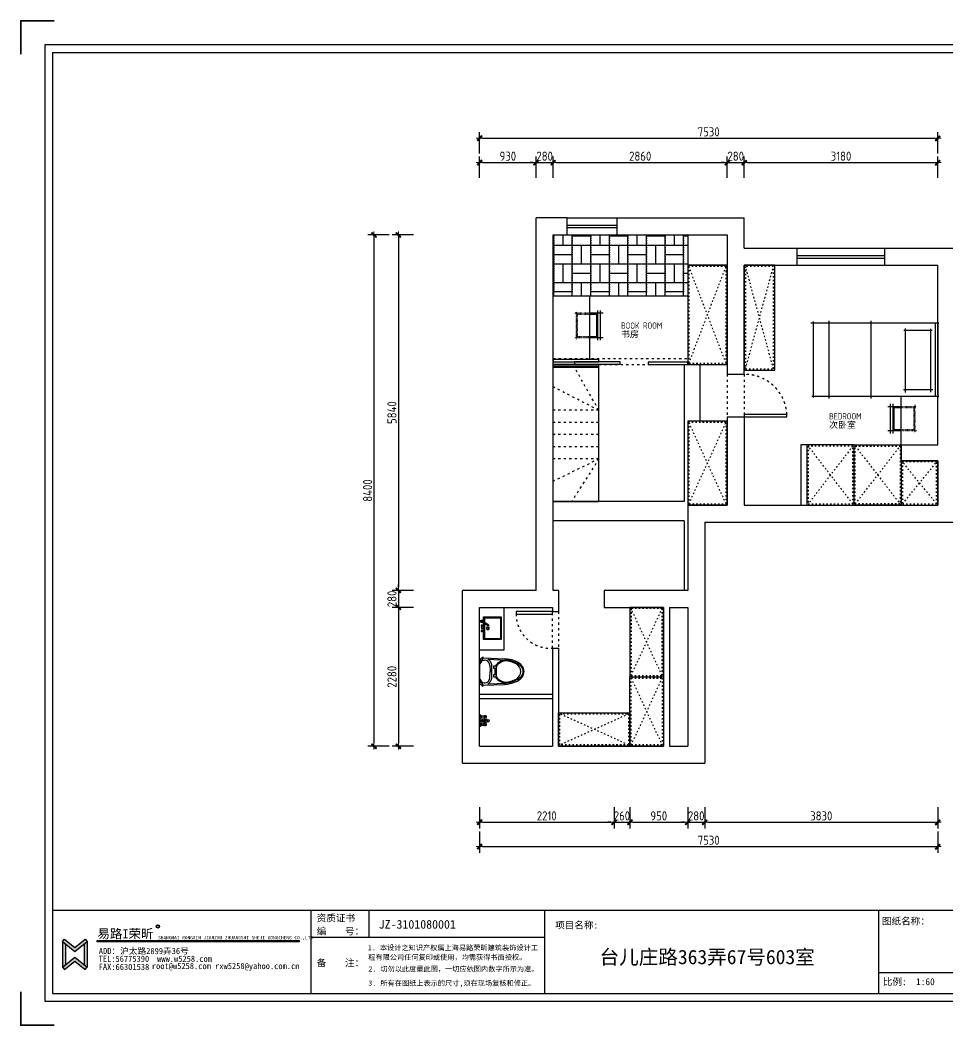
# Model space of a CAD drawing. Header units: millimetres. Extents: x -58733 to 427521, y -235734 to 553534.
# Drawn here: x 49702 to 64947, y 485658 to 502181 of the extents above; entities that cross this region are included whole.
import ezdxf

# ---------------------------------------------------------------- set-up
doc = ezdxf.new("R2010")
doc.units = ezdxf.units.MM
doc.linetypes.add('ACAD_ISO03W100', pattern=[30, 12, -18])
for name, color, linetype in [('00-墙体', 7, 'Continuous'), ('02-洁具及配件（地平图显示）', 1, 'Continuous'), ('02-活动家具', 1, 'Continuous'), ('E-立面活动家具', 1, 'Continuous'), ('图框', 251, 'Continuous'), ('目录文字', 8, 'Continuous')]:
    doc.layers.add(name, color=color, linetype=linetype)
doc.layers.add('P★10 文字说明', color=32, linetype='Continuous', lineweight=0)
doc.layers.add('墙体', color=7, linetype='Continuous', lineweight=30)
doc.styles.add('CCD_DIM', font='ARCHS.SHX')
doc.styles.get("Standard").update_dxf_attribs({"font": 'simsun.ttc'})
doc.styles.add('YQ_DIM', font='SUPEROS.SHX', dxfattribs={"width": 0.8, "bigfont": 'HZDX.SHX'})
doc.styles.add('宋体', font='simsun.ttc', dxfattribs={"height": 120})
doc.styles.add('编号', font='ARCHSTYL.SHX', dxfattribs={"width": 0.8})
doc.styles.add('英文', font='simhei.ttf')
doc.styles.add('黑体', font='simhei.ttf')
doc.dimstyles.new('海龍1：50', dxfattribs={"dimscale": 50, "dimtxt": 3, "dimasz": 1, "dimexe": 2, "dimexo": 2, "dimgap": 0.6, "dimtad": 1, "dimdec": 0, "dimrnd": 5, "dimdsep": 46, "dimtxsty": 'CCD_DIM', "dimblk": 'WS-cj', "dimcen": 1, "dimclrd": 242, "dimclre": 242, "dimclrt": 2, "dimadec": 0, "dimazin": 2, "dimtfac": 1, "dimtdec": 0, "dimtix": 1, "dimtmove": 2, "dimatfit": 3, "dimldrblk": 'CCD_Leader_Arrow', "dimfxl": 5, "dimfxlon": 1, "dimtolj": 1, "dimarcsym": 0})

# ---------------------------------------------------------------- blocks, each defined once
blk = doc.blocks.new('WS-cj')
blk.add_hatch(color=1).paths.add_polyline_path([(0.59, 0.82), (-0.82, -0.59), (-0.59, -0.82), (0.82, 0.59)])
at = {"color": 1, "linetype": 'ByBlock', "lineweight": 0}
for p, q in [((-1.1, 0), (0, 0)), ((0, 0), (1.1, 0))]:
    blk.add_line(p, q, dxfattribs=at)
at = {"color": 1}
blk.add_lwpolyline([(0.59, 0.82), (-0.82, -0.59), (-0.59, -0.82), (0.82, 0.59)], close=True, dxfattribs=at)
blk = doc.blocks.new('*D569')
at = {"color": 242, "lineweight": -2}
for p, q in [((57251, 499591), (57251, 499941)), ((57301, 499841), (58131, 499841)), ((58181, 499591), (58181, 499941))]:
    blk.add_line(p, q, dxfattribs=at)
at = {"layer": 'Defpoints', "color": 0}
for p in [(58181, 499841), (57251, 499441), (58181, 499441)]:
    blk.add_point(p, dxfattribs=at)
at = {"color": 242, "lineweight": -2, "xscale": 50, "yscale": 50, "zscale": 50, "rotation": 180}
blk.add_blockref('WS-cj', (57251, 499841), dxfattribs=at)
at = {"color": 242, "lineweight": -2, "xscale": 50, "yscale": 50, "zscale": 50}
blk.add_blockref('WS-cj', (58181, 499841), dxfattribs=at)
at = {"color": 2, "insert": (57716, 499946), "char_height": 150, "attachment_point": 5, "style": 'CCD_DIM'}
blk.add_mtext('\\A1;930', dxfattribs=at)
blk = doc.blocks.new('CCD_Leader_Arrow')
at = {"color": 1, "linetype": 'ByBlock'}
blk.add_line((0, 0), (-1, 0), dxfattribs=at)
for points in [[(-0.86, 0.67), (-0.6, 0.85), (-0.24, 0), (0, 0)], [(-0.86, -0.67), (-0.6, -0.85), (-0.24, 0), (0, 0)]]:
    blk.add_solid(points, dxfattribs=at)
blk = doc.blocks.new('*D570')
at = {"color": 242, "lineweight": -2}
for p, q in [((58131, 499841), (58081, 499841)), ((58181, 499591), (58181, 499941)), ((58181, 499841), (58461, 499841)), ((58461, 499591), (58461, 499941)), ((58511, 499841), (58561, 499841))]:
    blk.add_line(p, q, dxfattribs=at)
at = {"layer": 'Defpoints', "color": 0}
for p in [(58461, 499841), (58181, 499441), (58461, 499441)]:
    blk.add_point(p, dxfattribs=at)
at = {"color": 242, "lineweight": -2, "xscale": 50, "yscale": 50, "zscale": 50}
blk.add_blockref('WS-cj', (58181, 499841), dxfattribs=at)
at = {"color": 242, "lineweight": -2, "xscale": 50, "yscale": 50, "zscale": 50, "rotation": 180}
blk.add_blockref('WS-cj', (58461, 499841), dxfattribs=at)
at = {"color": 2, "insert": (58321, 499946), "char_height": 150, "attachment_point": 5, "style": 'CCD_DIM'}
blk.add_mtext('\\A1;280', dxfattribs=at)
blk = doc.blocks.new('*D571')
at = {"color": 242, "lineweight": -2}
for p, q in [((58461, 499591), (58461, 499941)), ((58511, 499841), (61271, 499841)), ((61321, 499591), (61321, 499941))]:
    blk.add_line(p, q, dxfattribs=at)
at = {"layer": 'Defpoints', "color": 0}
for p in [(61321, 499841), (58461, 499441), (61321, 499441)]:
    blk.add_point(p, dxfattribs=at)
at = {"color": 242, "lineweight": -2, "xscale": 50, "yscale": 50, "zscale": 50, "rotation": 180}
blk.add_blockref('WS-cj', (58461, 499841), dxfattribs=at)
at = {"color": 242, "lineweight": -2, "xscale": 50, "yscale": 50, "zscale": 50}
blk.add_blockref('WS-cj', (61321, 499841), dxfattribs=at)
at = {"color": 2, "insert": (59891, 499946), "char_height": 150, "attachment_point": 5, "style": 'CCD_DIM'}
blk.add_mtext('\\A1;2860', dxfattribs=at)
blk = doc.blocks.new('*D572')
at = {"color": 242, "lineweight": -2}
for p, q in [((61271, 499841), (61221, 499841)), ((61321, 499591), (61321, 499941)), ((61321, 499841), (61601, 499841)), ((61601, 499591), (61601, 499941)), ((61651, 499841), (61701, 499841))]:
    blk.add_line(p, q, dxfattribs=at)
at = {"layer": 'Defpoints', "color": 0}
for p in [(61601, 499841), (61321, 499441), (61601, 499441)]:
    blk.add_point(p, dxfattribs=at)
at = {"color": 242, "lineweight": -2, "xscale": 50, "yscale": 50, "zscale": 50}
blk.add_blockref('WS-cj', (61321, 499841), dxfattribs=at)
at = {"color": 242, "lineweight": -2, "xscale": 50, "yscale": 50, "zscale": 50, "rotation": 180}
blk.add_blockref('WS-cj', (61601, 499841), dxfattribs=at)
at = {"color": 2, "insert": (61461, 499946), "char_height": 150, "attachment_point": 5, "style": 'CCD_DIM'}
blk.add_mtext('\\A1;280', dxfattribs=at)
blk = doc.blocks.new('*D573')
at = {"color": 242, "lineweight": -2}
for p, q in [((61601, 499591), (61601, 499941)), ((61651, 499841), (64731, 499841)), ((64781, 499591), (64781, 499941))]:
    blk.add_line(p, q, dxfattribs=at)
at = {"layer": 'Defpoints', "color": 0}
for p in [(64781, 499841), (61601, 499441), (64781, 499441)]:
    blk.add_point(p, dxfattribs=at)
at = {"color": 242, "lineweight": -2, "xscale": 50, "yscale": 50, "zscale": 50, "rotation": 180}
blk.add_blockref('WS-cj', (61601, 499841), dxfattribs=at)
at = {"color": 242, "lineweight": -2, "xscale": 50, "yscale": 50, "zscale": 50}
blk.add_blockref('WS-cj', (64781, 499841), dxfattribs=at)
at = {"color": 2, "insert": (63191, 499946), "char_height": 150, "attachment_point": 5, "style": 'CCD_DIM'}
blk.add_mtext('\\A1;3180', dxfattribs=at)
blk = doc.blocks.new('*D574')
at = {"color": 242, "lineweight": -2}
for p, q in [((57251, 499991), (57251, 500341)), ((64781, 499991), (64781, 500341)), ((57301, 500241), (64731, 500241))]:
    blk.add_line(p, q, dxfattribs=at)
at = {"layer": 'Defpoints', "color": 0}
for p in [(64781, 500241), (57251, 499441), (64781, 499441)]:
    blk.add_point(p, dxfattribs=at)
at = {"color": 242, "lineweight": -2, "xscale": 50, "yscale": 50, "zscale": 50, "rotation": 180}
blk.add_blockref('WS-cj', (57251, 500241), dxfattribs=at)
at = {"color": 242, "lineweight": -2, "xscale": 50, "yscale": 50, "zscale": 50}
blk.add_blockref('WS-cj', (64781, 500241), dxfattribs=at)
at = {"color": 2, "insert": (61016, 500346), "char_height": 150, "attachment_point": 5, "style": 'CCD_DIM'}
blk.add_mtext('\\A1;7530', dxfattribs=at)
blk = doc.blocks.new('*D575')
at = {"color": 242, "lineweight": -2}
for p, q in [((57251, 489253), (57251, 488903)), ((59461, 489253), (59461, 488903)), ((57301, 489003), (59411, 489003))]:
    blk.add_line(p, q, dxfattribs=at)
at = {"layer": 'Defpoints', "color": 0}
for p in [(57251, 489403), (59461, 489403), (59461, 489003)]:
    blk.add_point(p, dxfattribs=at)
at = {"color": 242, "lineweight": -2, "xscale": 50, "yscale": 50, "zscale": 50, "rotation": 180}
blk.add_blockref('WS-cj', (57251, 489003), dxfattribs=at)
at = {"color": 242, "lineweight": -2, "xscale": 50, "yscale": 50, "zscale": 50}
blk.add_blockref('WS-cj', (59461, 489003), dxfattribs=at)
at = {"color": 2, "insert": (58356, 489108), "char_height": 150, "attachment_point": 5, "style": 'CCD_DIM'}
blk.add_mtext('\\A1;2210', dxfattribs=at)
blk = doc.blocks.new('*D576')
at = {"color": 242, "lineweight": -2}
for p, q in [((59461, 489253), (59461, 488903)), ((59721, 489253), (59721, 488903)), ((59411, 489003), (59361, 489003)), ((59461, 489003), (59721, 489003)), ((59771, 489003), (59821, 489003))]:
    blk.add_line(p, q, dxfattribs=at)
at = {"layer": 'Defpoints', "color": 0}
for p in [(59461, 489403), (59721, 489403), (59721, 489003)]:
    blk.add_point(p, dxfattribs=at)
at = {"color": 242, "lineweight": -2, "xscale": 50, "yscale": 50, "zscale": 50}
blk.add_blockref('WS-cj', (59461, 489003), dxfattribs=at)
at = {"color": 242, "lineweight": -2, "xscale": 50, "yscale": 50, "zscale": 50, "rotation": 180}
blk.add_blockref('WS-cj', (59721, 489003), dxfattribs=at)
at = {"color": 2, "insert": (59591, 489108), "char_height": 150, "attachment_point": 5, "style": 'CCD_DIM'}
blk.add_mtext('\\A1;260', dxfattribs=at)
blk = doc.blocks.new('*D577')
at = {"color": 242, "lineweight": -2}
for p, q in [((59721, 489253), (59721, 488903)), ((60671, 489253), (60671, 488903)), ((59771, 489003), (60621, 489003))]:
    blk.add_line(p, q, dxfattribs=at)
at = {"layer": 'Defpoints', "color": 0}
for p in [(59721, 489403), (60671, 489403), (60671, 489003)]:
    blk.add_point(p, dxfattribs=at)
at = {"color": 242, "lineweight": -2, "xscale": 50, "yscale": 50, "zscale": 50, "rotation": 180}
blk.add_blockref('WS-cj', (59721, 489003), dxfattribs=at)
at = {"color": 242, "lineweight": -2, "xscale": 50, "yscale": 50, "zscale": 50}
blk.add_blockref('WS-cj', (60671, 489003), dxfattribs=at)
at = {"color": 2, "insert": (60196, 489108), "char_height": 150, "attachment_point": 5, "style": 'CCD_DIM'}
blk.add_mtext('\\A1;950', dxfattribs=at)
blk = doc.blocks.new('*D578')
at = {"color": 242, "lineweight": -2}
for p, q in [((60671, 489253), (60671, 488903)), ((60951, 489253), (60951, 488903)), ((60621, 489003), (60571, 489003)), ((60671, 489003), (60951, 489003)), ((61001, 489003), (61051, 489003))]:
    blk.add_line(p, q, dxfattribs=at)
at = {"layer": 'Defpoints', "color": 0}
for p in [(60671, 489403), (60951, 489403), (60951, 489003)]:
    blk.add_point(p, dxfattribs=at)
at = {"color": 242, "lineweight": -2, "xscale": 50, "yscale": 50, "zscale": 50}
blk.add_blockref('WS-cj', (60671, 489003), dxfattribs=at)
at = {"color": 242, "lineweight": -2, "xscale": 50, "yscale": 50, "zscale": 50, "rotation": 180}
blk.add_blockref('WS-cj', (60951, 489003), dxfattribs=at)
at = {"color": 2, "insert": (60811, 489108), "char_height": 150, "attachment_point": 5, "style": 'CCD_DIM'}
blk.add_mtext('\\A1;280', dxfattribs=at)
blk = doc.blocks.new('*D579')
at = {"color": 242, "lineweight": -2}
for p, q in [((60951, 489253), (60951, 488903)), ((64781, 489253), (64781, 488903)), ((61001, 489003), (64731, 489003))]:
    blk.add_line(p, q, dxfattribs=at)
at = {"layer": 'Defpoints', "color": 0}
for p in [(60951, 489403), (64781, 489403), (64781, 489003)]:
    blk.add_point(p, dxfattribs=at)
at = {"color": 242, "lineweight": -2, "xscale": 50, "yscale": 50, "zscale": 50, "rotation": 180}
blk.add_blockref('WS-cj', (60951, 489003), dxfattribs=at)
at = {"color": 242, "lineweight": -2, "xscale": 50, "yscale": 50, "zscale": 50}
blk.add_blockref('WS-cj', (64781, 489003), dxfattribs=at)
at = {"color": 2, "insert": (62866, 489108), "char_height": 150, "attachment_point": 5, "style": 'CCD_DIM'}
blk.add_mtext('\\A1;3830', dxfattribs=at)
blk = doc.blocks.new('*D580')
at = {"color": 242, "lineweight": -2}
for p, q in [((57251, 488853), (57251, 488503)), ((64781, 488853), (64781, 488503)), ((57301, 488603), (64731, 488603))]:
    blk.add_line(p, q, dxfattribs=at)
at = {"layer": 'Defpoints', "color": 0}
for p in [(57251, 489403), (64781, 489403), (64781, 488603)]:
    blk.add_point(p, dxfattribs=at)
at = {"color": 242, "lineweight": -2, "xscale": 50, "yscale": 50, "zscale": 50, "rotation": 180}
blk.add_blockref('WS-cj', (57251, 488603), dxfattribs=at)
at = {"color": 242, "lineweight": -2, "xscale": 50, "yscale": 50, "zscale": 50}
blk.add_blockref('WS-cj', (64781, 488603), dxfattribs=at)
at = {"color": 2, "insert": (61016, 488708), "char_height": 150, "attachment_point": 5, "style": 'CCD_DIM'}
blk.add_mtext('\\A1;7530', dxfattribs=at)
blk = doc.blocks.new('*D581')
at = {"color": 242, "lineweight": -2}
for p, q in [((56167, 498653), (55817, 498653)), ((55917, 498603), (55917, 492863)), ((56167, 492813), (55817, 492813))]:
    blk.add_line(p, q, dxfattribs=at)
at = {"layer": 'Defpoints', "color": 0}
for p in [(56317, 498653), (55917, 492813), (56317, 492813)]:
    blk.add_point(p, dxfattribs=at)
at = {"color": 242, "lineweight": -2, "xscale": 50, "yscale": 50, "zscale": 50}
for p, rotation in [((55917, 498653), 90), ((55917, 492813), 270)]:
    blk.add_blockref('WS-cj', p, dxfattribs=dict(at, rotation=rotation))
at = {"color": 2, "insert": (55812, 495733), "char_height": 150, "attachment_point": 5, "rotation": 90, "style": 'CCD_DIM'}
blk.add_mtext('\\A1;5840', dxfattribs=at)
blk = doc.blocks.new('*D582')
at = {"color": 242, "lineweight": -2}
for p, q in [((55917, 492863), (55917, 492913)), ((56167, 492813), (55817, 492813)), ((55917, 492813), (55917, 492533)), ((56167, 492533), (55817, 492533)), ((55917, 492483), (55917, 492433))]:
    blk.add_line(p, q, dxfattribs=at)
at = {"layer": 'Defpoints', "color": 0}
for p in [(56317, 492813), (55917, 492533), (56317, 492533)]:
    blk.add_point(p, dxfattribs=at)
at = {"color": 242, "lineweight": -2, "xscale": 50, "yscale": 50, "zscale": 50}
for p, rotation in [((55917, 492813), 270), ((55917, 492533), 90)]:
    blk.add_blockref('WS-cj', p, dxfattribs=dict(at, rotation=rotation))
at = {"color": 2, "insert": (55812, 492673), "char_height": 150, "attachment_point": 5, "rotation": 90, "style": 'CCD_DIM'}
blk.add_mtext('\\A1;280', dxfattribs=at)
blk = doc.blocks.new('*D583')
at = {"color": 242, "lineweight": -2}
for p, q in [((56167, 492533), (55817, 492533)), ((55917, 492483), (55917, 490303)), ((56167, 490253), (55817, 490253))]:
    blk.add_line(p, q, dxfattribs=at)
at = {"layer": 'Defpoints', "color": 0}
for p in [(56317, 492533), (55917, 490253), (56317, 490253)]:
    blk.add_point(p, dxfattribs=at)
at = {"color": 242, "lineweight": -2, "xscale": 50, "yscale": 50, "zscale": 50}
for p, rotation in [((55917, 492533), 90), ((55917, 490253), 270)]:
    blk.add_blockref('WS-cj', p, dxfattribs=dict(at, rotation=rotation))
at = {"color": 2, "insert": (55812, 491393), "char_height": 150, "attachment_point": 5, "rotation": 90, "style": 'CCD_DIM'}
blk.add_mtext('\\A1;2280', dxfattribs=at)
blk = doc.blocks.new('*D584')
at = {"color": 242, "lineweight": -2}
for p, q in [((55767, 498653), (55417, 498653)), ((55517, 498603), (55517, 490303)), ((55767, 490253), (55417, 490253))]:
    blk.add_line(p, q, dxfattribs=at)
at = {"layer": 'Defpoints', "color": 0}
for p in [(56317, 498653), (55517, 490253), (56317, 490253)]:
    blk.add_point(p, dxfattribs=at)
at = {"color": 242, "lineweight": -2, "xscale": 50, "yscale": 50, "zscale": 50}
for p, rotation in [((55517, 498653), 90), ((55517, 490253), 270)]:
    blk.add_blockref('WS-cj', p, dxfattribs=dict(at, rotation=rotation))
at = {"color": 2, "insert": (55412, 494453), "char_height": 150, "attachment_point": 5, "rotation": 90, "style": 'CCD_DIM'}
blk.add_mtext('\\A1;8400', dxfattribs=at)
blk = doc.blocks.new('图框1比60')
h = blk.add_hatch(color=8)
edge = h.paths.add_edge_path()
edge.add_ellipse((163710, 45505), major_axis=(-0.2, 29.4), ratio=1, start_angle=269.6878, end_angle=449.6878)
edge.add_ellipse((163710, 45505), major_axis=(-0.2, 29.4), ratio=1, start_angle=89.5622, end_angle=269.5622)
edge = h.paths.add_edge_path(flags=16)
edge.add_ellipse((163710, 45505), major_axis=(0, 24.9), ratio=1, start_angle=269.966, end_angle=449.966)
edge.add_ellipse((163710, 45505), major_axis=(0, 24.9), ratio=1, start_angle=89.8872, end_angle=269.8872)
h = blk.add_hatch(color=8)
h.paths.add_polyline_path([(162213, 45056), (162434, 45236), (162401, 45277), (162213, 45124), (162025, 45277), (161992, 45236)])
h.paths.add_polyline_path([(162213, 44882), (162401, 44729), (162434, 44770), (162213, 44950), (161992, 44770), (162025, 44729)])
h = blk.add_hatch(color=8)
h.paths.add_polyline_path([(162044, 45193), (161992, 45236), (161992, 44770), (162044, 44813)])
h.paths.add_polyline_path([(162434, 45236), (162381, 45193), (162381, 44813), (162434, 44770)])
blk.add_hatch(color=8).paths.add_polyline_path([(162610, 45245), (162610, 45227), (166263, 45227), (166263, 45245)])
at = {"layer": '目录文字'}
h = blk.add_hatch(color=8, dxfattribs=at)
edge = h.paths.add_edge_path()
edge.add_ellipse((163710, 45505), major_axis=(-0.2, 29.4), ratio=1, start_angle=89.5622, end_angle=269.5622)
edge.add_ellipse((163710, 45505), major_axis=(-0.2, 29.4), ratio=1, start_angle=269.6621, end_angle=449.6621)
edge = h.paths.add_edge_path(flags=16)
edge.add_ellipse((163710, 45505), major_axis=(0, 24.9), ratio=1, start_angle=90.0288, end_angle=270.0288, ccw=False)
edge.add_ellipse((163710, 45505), major_axis=(0, 24.9), ratio=1, start_angle=-89.8872, end_angle=90.1128, ccw=False)
h.paths.add_polyline_path([(163689, 45539), (163733, 45539), (163733, 45472), (163689, 45472)], flags=9)
at = {"color": 8}
for p, q in [((176692, 45797), (176692, 44297)), ((161992, 45236), (162025, 45277)), ((161992, 45236), (161992, 44770)), ((161992, 45236), (162213, 45056)), ((162025, 45277), (162213, 45124)), ((162044, 45193), (162044, 44813)), ((162213, 45124), (162401, 45277)), ((162213, 45056), (162434, 45236)), ((162381, 45193), (162381, 44813)), ((162401, 45277), (162434, 45236)), ((162434, 45236), (162434, 44770)), ((166263, 45245), (162610, 45245)), ((166263, 45227), (162610, 45227)), ((166263, 45227), (166263, 45245)), ((161992, 44770), (162213, 44950)), ((162213, 44950), (162434, 44770)), ((161992, 44770), (162025, 44729)), ((162025, 44729), (162213, 44882)), ((162213, 44882), (162401, 44729)), ((162401, 44729), (162434, 44770))]:
    blk.add_line(p, q, dxfattribs=at)
blk.add_ellipse((163710, 45505, 0), major_axis=(0.1, 29.4), ratio=1, start_param=1.575118209033049, end_param=7.858303516212636, dxfattribs=at)
at = {"layer": '图框', "color": 121}
for p, q in [((161670, 61389), (161670, 44157)), ((186038, 61389), (161670, 61389)), ((161670, 44157), (186038, 44157))]:
    blk.add_line(p, q, dxfattribs=at)
at = {"layer": '图框', "color": 8}
for p, q in [((161809, 61249), (161809, 44297)), ((161809, 61249), (161809, 45797)), ((161809, 61249), (185898, 61249)), ((161809, 45797), (185898, 45797)), ((161809, 45797), (185898, 45797)), ((166465, 45797), (166465, 44297)), ((167511, 45797), (167511, 45305)), ((170675, 45797), (170675, 44297)), ((176692, 45797), (176692, 44297)), ((170675, 45305), (166465, 45305)), ((179360, 44672), (176692, 44672)), ((161809, 44297), (185898, 44297))]:
    blk.add_line(p, q, dxfattribs=at)
at = {"layer": '图框', "color": 121, "const_width": 28.3}
for points in [[(161841, 61818), (161241, 61818), (161241, 61217)], [(161841, 43728), (161241, 43728), (161241, 44329)]]:
    blk.add_lwpolyline(points, dxfattribs=at)
at = {"layer": '目录文字', "color": 8}
blk.add_line((162610, 45245), (162610, 45227), dxfattribs=at)
blk.add_ellipse((163710, 45505, 0), major_axis=(0.4, 24.9), ratio=1, start_param=1.571448490114663, end_param=7.854633797294249, dxfattribs=at)
for s, height, style, width, p in [('资质证书', 123.8, '宋体', 0.999898, (166569, 45595)), ('图纸名称：', 123.3, '黑体', 0.999898, (176753, 45540)), ('易路I荣昕', 164.1, '黑体', 0.999898, (162621, 45292)), ('R', 44.9, 'YQ_DIM', 0.8, (163698, 45483, 0)), ('编    号：', 123.8, '宋体', 0.999898, (166569, 45359)), ('项目名称:', 123.3, '黑体', 0.999898, (170866, 45468)), ('SHANGHAI RONGXIN JIANZHU ZHUANGSHI SHEJI GONGCHENG CO.,LTD', 61.54, '英文', 0.999898, (163713, 45273)), ('ADD：沪太路2899弄36号', 111.72, '英文', 0.999898, (162644, 45007)), ('1. 本设计之知识产权属上海易路荣昕建筑装饰设计工', 92.51, '黑体', 0.999898, (167491, 45076)), ('台儿庄路363弄67号603室', 258.72, '宋体', 0.999898, (171666, 44826)), ('TEL:56775390', 111.72, '英文', 0.999898, (162641, 44867)), ('www.w5258.com', 111.72, '英文', 0.999898, (163695, 44867)), ('程有限公司任何复印或使用，均需获得书面授权。', 92.51, '黑体', 0.999898, (167498, 44904)), ('FAX:66301538', 111.72, '英文', 0.999898, (162642, 44721)), ('root@w5258.com rxw5258@yahoo.com.cn', 111.72, '英文', 0.999898, (163600, 44737)), ('备    注：', 123.8, '宋体', 0.999898, (166569, 44788)), ('2. 切勿以此度量此图，一切应依图内数字所示为准。', 92.51, '黑体', 0.999898, (167500, 44693)), ('比例:  1:60', 123.8, '宋体', 0.999898, (176769, 44448)), ('3. 所有在图纸上表示的尺寸,须在现场复核和修正。', 92.51, '黑体', 0.999898, (167500, 44438))]:
    blk.add_text(s, height=height, dxfattribs=dict(at, style=style, width=width)).set_placement(p)
at = {"layer": '目录文字', "width": 1}
blk.add_text('JZ-3101080001', height=157.18, dxfattribs=at).set_placement((167687, 45465))
blk = doc.blocks.new('zw$DBEA')
for p, q in [((2102, 1237), (0, 1237)), ((36, 1266), (36, 20)), ((36, 1253), (36, 16)), ((2045, 30), (2045, 1248)), ((2086, 1253), (2086, 16)), ((16, 37), (2102, 37))]:
    blk.add_line(p, q)
at = {"color": 251}
for p, q in [((292, 1277), (292, 0)), ((987, 1277), (987, 0)), ((1526, 1121), (1990, 1121)), ((1556, 100), (1556, 1149)), ((1966, 1144), (1966, 106)), ((2003, 139), (1520, 139))]:
    blk.add_line(p, q, dxfattribs=at)
blk = doc.blocks.new('A$C47FE7B04')
for p, q in [((12, 67), (28, 412)), ((466, 67), (450, 412)), ((42, 0), (0, 60)), ((436, 0), (478, 60)), ((436, 0), (42, 0))]:
    blk.add_line(p, q)
at = {"color": 251}
for p, q in [((35, 136), (50, 437)), ((443, 136), (428, 437)), ((350, 200), (128, 200)), ((138, 171), (239, 175)), ((153, 278), (153, 229)), ((153, 229), (186, 229)), ((185, 271), (293, 271)), ((186, 229), (186, 271)), ((292, 256), (186, 256)), ((340, 171), (239, 175)), ((292, 271), (292, 229)), ((292, 229), (325, 229)), ((325, 229), (325, 278)), ((94, 14), (55, 14)), ((424, 14), (384, 14)), ((76, 0), (403, 0)), ((436, 0), (436, 0))]:
    blk.add_line(p, q, dxfattribs=at)
for centre, radius, start, end in [((305, 501), 254, 128, 158.7), ((239, 580), 151, 53.3224, 126.6999), ((173, 501), 254, 21.3, 52), ((704, 355), 678, 159.5, 175.2), ((-226, 355), 678, 4.8, 20.5), ((76, 64), 63.8, 177, 184.041), ((402, 64), 63.8, 355.9513, 3)]:
    blk.add_arc(centre, radius, start, end)
for centre, radius, start, end in [((302, 523), 216, 127.6232, 150.6955), ((239, 536), 140, 27.1313, 152.8687), ((239, 607), 111, 90, 128.3644), ((239, 607), 111, 51.6356, 90), ((176, 523), 216, 29.3045, 52.3768), ((256, 441), 206, 164.0575, 208.1206), ((667, 317), 635, 150.6001, 163.4407), ((667, 317), 620, 152.8687, 163.4334), ((-189, 317), 620, 16.5666, 27.1313), ((-189, 317), 635, 16.5593, 29.3999), ((222, 441), 206, 331.8794, 15.9425), ((256, 441), 191, 164.0809, 199.8651), ((291, 457), 244, 207.4735, 235.4741), ((291, 457), 229, 200.5577, 226.0032), ((187, 457), 244, 304.5259, 332.5265), ((187, 457), 229, 313.9968, 339.4423), ((222, 441), 191, 340.1349, 15.9191), ((137, 88), 112, 94.5, 155.1), ((141, 82), 89.1, 92.2, 160.4), ((185, 347), 76.2, 226.0032, 270), ((293, 347), 76.2, 270, 313.9968), ((337, 82), 89.1, 19.6, 87.8), ((341, 88), 112, 24.9, 85.5), ((5, 10), 49.9, 81.6639, 95.7795), ((5, 10), 49.9, 4.936, 81.6639), ((144, 89), 89.8, 164.9956, 261.9532), ((334, 89), 89.8, 278.0468, 15.0044), ((473, 10), 49.9, 98.403, 175.064), ((473, 10), 49.9, 84.2205, 98.403)]:
    blk.add_arc(centre, radius, start, end, dxfattribs=at)
blk = doc.blocks.new('A$C148A1841')
at = {"extrusion": (0, 1, 0)}
for p, q in [((0, 360), (0, 0)), ((95, 360), (0, 360)), ((460, 360), (125, 360)), ((460, 0), (460, 360)), ((0, 0), (460, 0))]:
    blk.add_line(p, q, dxfattribs=at)
at = {"color": 251, "ltscale": 10, "extrusion": (0, 1, 0)}
for p, q in [((15, 330), (15, 15)), ((114, 330), (15, 330)), ((445, 330), (143, 330)), ((445, 15), (445, 330)), ((15, 15), (445, 15))]:
    blk.add_line(p, q, dxfattribs=at)
at = {"color": 251}
for p, q in [((198, 271), (216, 271)), ((230, 288), (230, 304)), ((230, 254), (230, 238)), ((246, 271), (263, 271))]:
    blk.add_line(p, q, dxfattribs=at)
at = {"color": 251, "ltscale": 10}
blk.add_lwpolyline([(162, 252), (183, 266), (98, 402, 1), (77, 389)], format="xyb", close=True, dxfattribs=at)
at = {"color": 251}
for radius in [29.4, 19.8]:
    blk.add_circle((230, 271), radius, dxfattribs=at)
at = {"color": 251, "ltscale": 10}
blk.add_arc((88, 396), 25, 331.6515, 271.6515, dxfattribs=at)
at = {"color": 251}
for centre, major_axis, start_param, end_param in [((177, 396), (-9.43, 9.43), 0.785398, 7.068583), ((283, 396), (9.43, 9.43), 2.356194490192192, 8.639379797371777), ((230, 396), (-6.29, 6.29), 0.785398, 7.068583)]:
    blk.add_ellipse(centre, major_axis=major_axis, ratio=1, start_param=start_param, end_param=end_param, dxfattribs=at)
blk = doc.blocks.new('A$C2EBB641D')
for p, q in [((533, 667), (200, 667)), ((267, 733), (267, 0)), ((333, 733), (333, 0)), ((200, 67), (533, 67))]:
    blk.add_line(p, q)
at = {"color": 251}
for p, q in [((533, 640), (347, 640)), ((360, 653), (360, 80)), ((347, 93), (533, 93))]:
    blk.add_line(p, q, dxfattribs=at)
at = {"color": 250, "linetype": 'ACAD_ISO03W100', "ltscale": 0.1}
for p, q in [((907, 667), (533, 667)), ((853, 640), (533, 640)), ((840, 80), (840, 653)), ((867, 27), (867, 707)), ((533, 93), (853, 93)), ((533, 67), (907, 67))]:
    blk.add_line(p, q, dxfattribs=at)
blk = doc.blocks.new('A$C161B1048')
for p, q in [((0, 159), (58, 159)), ((0, 151), (0, 159)), ((0, 151), (16, 135)), ((16, 135), (19, 135)), ((19, 130), (16, 128)), ((16, 128), (16, 122)), ((16, 122), (19, 120)), ((19, 120), (16, 118)), ((16, 118), (16, 89)), ((18, 87), (18, 86)), ((19, 135), (19, 130)), ((39, 120), (86, 120)), ((40, 135), (40, 130)), ((43, 135), (40, 135)), ((40, 130), (42, 128)), ((42, 122), (40, 120)), ((42, 128), (42, 122)), ((58, 151), (43, 135)), ((43, 87), (55, 87)), ((43, 86), (43, 87)), ((58, 159), (58, 151)), ((70, 46), (79, 84)), ((70, 44), (70, 44)), ((119, 159), (71, 159)), ((75, 74), (75, 67)), ((79, 34), (82, 5)), ((86, 147), (85, 147)), ((86, 147), (86, 100)), ((95, 147), (86, 147)), ((86, 100), (104, 100)), ((86, 89), (86, 85)), ((86, 89), (104, 89)), ((88, 0), (95, 0)), ((95, 147), (104, 147)), ((102, 0), (95, 0)), ((104, 147), (104, 100)), ((104, 147), (106, 147)), ((104, 120), (171, 120)), ((104, 89), (104, 85)), ((111, 34), (107, 5)), ((111, 84), (120, 46)), ((190, 159), (132, 159)), ((132, 159), (132, 151)), ((132, 151), (147, 135)), ((147, 87), (134, 87)), ((147, 135), (150, 135)), ((147, 86), (147, 87)), ((150, 130), (148, 128)), ((148, 128), (148, 122)), ((148, 122), (150, 120)), ((150, 135), (150, 130)), ((172, 120), (171, 120)), ((171, 87), (171, 87)), ((171, 87), (171, 86)), ((172, 135), (172, 130)), ((175, 135), (172, 135)), ((172, 130), (174, 128)), ((174, 122), (172, 120)), ((174, 128), (174, 122)), ((174, 89), (174, 118)), ((190, 151), (175, 135)), ((190, 151), (190, 159))]:
    blk.add_line(p, q)
at = {"color": 251}
for p, q in [((58, 151), (0, 151)), ((15, 54), (20, 78)), ((18, 87), (43, 87)), ((18, 86), (43, 86)), ((19, 135), (29, 135)), ((19, 130), (29, 130)), ((19, 120), (29, 120)), ((31, 52), (19, 52)), ((23, 128), (21, 130)), ((21, 120), (23, 122)), ((23, 128), (26, 130)), ((23, 122), (23, 128)), ((23, 122), (26, 120)), ((40, 135), (29, 135)), ((40, 130), (29, 130)), ((40, 120), (29, 120)), ((31, 52), (42, 52)), ((35, 128), (32, 130)), ((35, 122), (32, 120)), ((35, 128), (37, 130)), ((35, 122), (35, 128)), ((37, 120), (35, 122)), ((46, 54), (41, 78)), ((76, 58), (74, 63)), ((79, 57), (76, 58)), ((80, 67), (79, 57)), ((89, 65), (93, 53)), ((93, 53), (98, 53)), ((98, 53), (101, 65)), ((110, 68), (110, 57)), ((110, 57), (114, 58)), ((115, 74), (114, 69)), ((114, 58), (116, 65)), ((121, 44), (121, 44)), ((132, 151), (190, 151)), ((143, 54), (149, 78)), ((171, 87), (147, 87)), ((171, 86), (147, 86)), ((159, 52), (147, 52)), ((150, 135), (161, 135)), ((150, 130), (161, 130)), ((150, 120), (161, 120)), ((155, 128), (153, 130)), ((153, 120), (155, 122)), ((155, 128), (158, 130)), ((155, 122), (155, 128)), ((155, 122), (158, 120)), ((159, 52), (171, 52)), ((172, 135), (161, 135)), ((172, 130), (161, 130)), ((172, 120), (161, 120)), ((167, 128), (164, 130)), ((167, 122), (164, 120)), ((167, 128), (169, 130)), ((167, 122), (167, 128)), ((169, 120), (167, 122)), ((175, 54), (169, 78))]:
    blk.add_line(p, q, dxfattribs=at)
for centre, radius, start, end in [((216, 37), 206, 167.1247, 175.6663), ((32, 106), 57, 247.8225, 268.6863), ((19, 81), 4.17, 95.2861, 155.1491), ((18, 89), 2.26, 180, 283.6855), ((29, 106), 57, 271.3137, 292.1775), ((42, 81), 4.17, 24.8509, 84.7139), ((-155, 37), 206, 4.3337, 12.8753), ((55, 66), 20.9, 23.4502, 90), ((76, 43), 6.14, 155.6461, 180), ((76, 43), 6.14, 180, 221.2126), ((86, 163), 16.1, 196.4663, 264.7097), ((85, 51), 18.4, 221.2126, 244.6886), ((91, 64), 32.8, 244.6886, 258.9162), ((80, 84), 0.732, 111.5874, 180), ((80, 84), 0.732, 180, 248.4126), ((87, 66), 20.2, 99.3077, 111.5874), ((87, 102), 20.2, 248.4126, 260.6923), ((88, 6), 5.6, 186.0979, 272.3749), ((93, 94), 9.16, 140.1022, 219.8978), ((92, 37), 49.5, 96.7319, 99.3077), ((92, 131), 49.5, 260.6923, 266.1163), ((95, 85), 53.9, 258.9162, 270), ((87, 85), 0.443, 180, 247.4671), ((91, 95), 11, 247.4671, 260.2489), ((93, 111), 26.9, 260.2489, 265.9284), ((95, 178), 96.5, 266.1163, 270), ((95, 136), 52.2, 265.9284, 270), ((95, 136), 52.2, 270, 274.0716), ((95, 178), 96.5, 270, 273.8837), ((95, 85), 53.9, 270, 281.0838), ((97, 111), 26.9, 274.0716, 279.7511), ((100, 95), 11, 279.7511, 292.5329), ((98, 131), 49.5, 273.8837, 279.3077), ((102, 6), 5.6, 267.6251, 353.9021), ((97, 94), 9.16, 320.1022, 39.8978), ((98, 37), 49.5, 80.6923, 83.2681), ((104, 85), 0.443, 292.5329, 0), ((99, 64), 32.8, 281.0838, 295.3114), ((104, 163), 16.1, 275.2903, 343.5337), ((103, 66), 20.2, 68.4126, 80.6923), ((103, 102), 20.2, 279.3077, 291.5874), ((110, 84), 0.732, 291.5874, 0), ((110, 84), 0.732, 360, 68.4126), ((105, 51), 18.4, 295.3114, 318.7874), ((134, 66), 20.9, 90, 156.5498), ((115, 43), 6.14, 318.7874, 0), ((115, 43), 6.14, 0, 24.3539), ((345, 37), 206, 167.1247, 175.6663), ((160, 106), 57, 247.8225, 268.6863), ((147, 81), 4.17, 95.2861, 155.1491), ((158, 106), 57, 271.3137, 292.1775), ((172, 89), 2.26, 256.3145, 0), ((171, 81), 4.17, 24.8509, 84.7139), ((172, 118), 2, 0, 90), ((-27, 37), 206, 4.3337, 12.8753)]:
    blk.add_arc(centre, radius, start, end)
for centre, radius, start, end in [((11, 60), 7.1, 268.6863, 306.614), ((-79, 60), 94, 356.2802, 9.9331), ((19, 57), 4.74, 212.3784, 270), ((30, 73), 10.8, 86.7185, 152.529), ((31, 73), 10.8, 27.471, 93.2815), ((42, 57), 4.74, 270, 327.6216), ((140, 60), 94, 170.0669, 183.7198), ((51, 60), 7.1, 233.386, 271.3137), ((95, 100), 17, 122.2278, 235.4154), ((84, 94), 5.2, 68.9619, 78.2634), ((84, 95), 5.2, 281.7366, 291.0381), ((84, 94), 4.83, 47.1211, 68.9619), ((84, 95), 4.83, 291.0381, 312.8789), ((84, 94), 4.53, 24.0405, 47.1211), ((84, 95), 4.53, 312.8789, 335.9595), ((85, 94), 4.18, 0, 24.0405), ((85, 94), 4.18, 335.9595, 0), ((94, 94), 4.18, 155.9595, 180), ((94, 94), 4.18, 180, 204.0405), ((95, 94), 4.53, 132.8789, 155.9595), ((95, 95), 4.53, 204.0405, 227.1211), ((95, 94), 4.83, 111.0381, 132.8789), ((95, 95), 4.83, 227.1211, 248.9619), ((95, 94), 5.2, 90, 111.0381), ((95, 95), 5.2, 248.9619, 270), ((95, 94), 5.2, 68.9619, 90), ((95, 95), 5.2, 270, 291.0381), ((95, 94), 4.83, 47.1211, 68.9619), ((95, 95), 4.83, 291.0381, 312.8789), ((95, 94), 4.53, 24.0405, 47.1211), ((95, 95), 4.53, 312.8789, 335.9595), ((96, 94), 4.18, 0, 24.0405), ((96, 94), 4.18, 335.9595, 0), ((106, 94), 4.18, 155.9595, 180), ((106, 94), 4.18, 180, 204.0405), ((106, 94), 4.53, 132.8789, 155.9595), ((106, 95), 4.53, 204.0405, 227.1211), ((106, 94), 4.83, 111.0381, 132.8789), ((106, 95), 4.83, 227.1211, 248.9619), ((95, 100), 17, 304.4767, 58.4244), ((106, 94), 5.2, 101.7366, 111.0381), ((106, 95), 5.2, 248.9619, 258.2634), ((139, 60), 7.1, 268.6863, 306.614), ((49, 60), 94, 356.2802, 9.9331), ((147, 57), 4.74, 212.3784, 270), ((158, 73), 10.8, 86.7185, 152.529), ((160, 73), 10.8, 27.471, 93.2815), ((171, 57), 4.74, 270, 327.6216), ((269, 60), 94, 170.0669, 183.7198), ((179, 60), 7.1, 233.386, 271.3137)]:
    blk.add_arc(centre, radius, start, end, dxfattribs=at)

msp = doc.modelspace()

# ---------------------------------------------------------------- hatches: boundary and pattern name
h = msp.add_hatch()
h.set_pattern_fill('2X2BRIKS', color=251, scale=1.5)
h.set_pattern_definition([(0, (57251.32, 490252.97), (0, 304.8), [38.1, 0]), (0, (57251.32, 490405.37), (304.8, 304.8), [304.8, -304.8]), (90, (57251.32, 490252.97), (-304.8, 2e-14), [38.1, 0]), (90, (57708.52, 490252.97), (-304.8, 304.8), [304.8, -304.8])])
h.paths.add_polyline_path([(58461.3, 497653), (58461.3, 498653), (58691.3, 498653), (59511.3, 498653), (60671.3, 498653), (60671.3, 498153), (60671.3, 497653)])

# ---------------------------------------------------------------- linework, layer by layer
for p, q in [((58181.3, 492813), (58181.3, 498933)), ((58691.3, 498933), (58181.3, 498933)), ((58691.3, 498653), (58691.3, 498933)), ((59511.3, 498653), (59511.3, 498933)), ((59511.3, 498933), (61601.3, 498933)), ((61601.3, 498433), (61601.3, 498933)), ((58461.3, 492813), (58461.3, 498653)), ((58461.3, 498653), (58691.3, 498653)), ((59511.3, 498653), (61321.3, 498653)), ((60671.3, 498653), (60671.3, 498153)), ((61321.3, 498653), (61321.3, 496363)), ((61601.3, 498433), (62471.3, 498433)), ((62471.3, 498153), (62471.3, 498433)), ((63911.3, 498153), (63911.3, 498433)), ((63911.3, 498433), (65061.3, 498433)), ((60671.3, 498153), (61321.3, 498153)), ((61601.3, 496363), (61601.3, 498153)), ((61601.3, 498153), (62471.3, 498153)), ((63911.3, 498153), (64781.3, 498153)), ((64781.3, 495203), (64781.3, 498153)), ((61321.3, 496363), (61601.3, 496363)), ((61321.3, 495663), (61601.3, 495663)), ((61321.3, 495663), (61321.3, 494213)), ((61601.3, 495663), (61601.3, 494213)), ((62531.3, 495203), (62531.3, 494213)), ((62631.3, 495203), (62531.3, 495203)), ((62631.3, 495203), (62631.3, 494213)), ((64181.3, 495203), (64781.3, 495203)), ((64181.3, 494943), (64181.3, 495203)), ((64181.3, 494943), (64781.3, 494943)), ((64781.3, 494943), (64781.3, 494213)), ((61321.3, 494213), (60671.3, 494213)), ((60671.3, 494213), (60671.3, 492813)), ((61601.3, 494213), (64781.3, 494213)), ((60951.3, 493933), (60951.3, 489973)), ((60951.3, 493933), (65061.3, 493933)), ((56971.3, 489973), (56971.3, 492813)), ((58181.3, 492813), (56971.3, 492813)), ((58551.3, 492813), (58461.3, 492813)), ((58551.3, 492813), (58551.3, 492463)), ((60671.3, 492813), (59301.3, 492813)), ((59301.3, 492813), (59301.3, 492533)), ((57251.3, 490253), (57251.3, 492533)), ((57251.3, 492533), (58451.3, 492533)), ((58451.3, 492533), (58451.3, 492463)), ((58451.3, 492463), (58551.3, 492463)), ((59301.3, 492533), (60271.3, 492533)), ((60271.3, 492533), (60271.3, 490253)), ((60371.3, 492533), (60371.3, 490253)), ((60371.3, 492533), (60671.3, 492533)), ((60671.3, 492533), (60671.3, 490253)), ((58451.3, 491863), (58451.3, 490253)), ((58451.3, 491863), (58551.3, 491863)), ((58551.3, 491863), (58551.3, 490253)), ((57251.3, 490253), (58451.3, 490253)), ((58551.3, 490253), (60271.3, 490253)), ((60371.3, 490253), (60671.3, 490253)), ((56971.3, 489973), (60951.3, 489973))]:
    msp.add_line(p, q)
at = {"color": 12}
for p, q in [((58691.3, 498933), (59511.3, 498933)), ((58691.3, 498653), (59511.3, 498653)), ((62471.3, 498433), (63911.3, 498433)), ((62471.3, 498153), (63911.3, 498153)), ((58461.3, 497653), (60671.3, 497653)), ((59061.3, 496623), (59061.3, 497653))]:
    msp.add_line(p, q, dxfattribs=at)
at = {"color": 250}
for p, q in [((60611.3, 496523), (60611.3, 494273)), ((60871.3, 496523), (60871.3, 495593)), ((60611.3, 494273), (58461.3, 494273)), ((60611.3, 493953), (58461.3, 493953)), ((60611.3, 493953), (60611.3, 492813))]:
    msp.add_line(p, q, dxfattribs=at)
at = {"layer": '00-墙体', "color": 42}
for p, q in [((58691.3, 498813), (59511.3, 498813)), ((58691.3, 498773), (59511.3, 498773)), ((62471.3, 498313), (63911.3, 498313)), ((62471.3, 498273), (63911.3, 498273))]:
    msp.add_line(p, q, dxfattribs=at)
at = {"layer": '02-洁具及配件（地平图显示）', "ltscale": 0.8}
for p, q in [((57651.3, 492533), (57651.3, 491833)), ((57651.3, 491833), (57251.3, 491833)), ((58451.3, 491103), (57251.3, 491103)), ((58451.3, 491033), (57251.3, 491033))]:
    msp.add_line(p, q, dxfattribs=at)
at = {"layer": '02-活动家具', "color": 251, "linetype": 'ACAD_ISO03W100', "ltscale": 2}
for p, q in [((60691.3, 496543), (61301.3, 498133)), ((61301.3, 496543), (60691.3, 498133)), ((61621.3, 496453), (62081.3, 498133)), ((62081.3, 496453), (61621.3, 498133)), ((60691.3, 494233), (61301.3, 495573)), ((61301.3, 494233), (60691.3, 495573)), ((63385, 494233), (62651.3, 495183)), ((63385, 495183), (62651.3, 494233)), ((63425, 494233), (64161.3, 495183)), ((63425, 495183), (64161.3, 494233)), ((64201.3, 494233), (64761.3, 494923)), ((64761.3, 494233), (64201.3, 494923)), ((59741.3, 491413), (60251.3, 492513)), ((60251.3, 491413), (59741.3, 492513)), ((59741.3, 491373), (60251.3, 490273)), ((60251.3, 491373), (59741.3, 490273)), ((59701.3, 490783), (58571.3, 490273)), ((59701.3, 490273), (58571.3, 490783))]:
    msp.add_line(p, q, dxfattribs=at)
at = {"layer": '02-活动家具', "color": 8, "linetype": 'ACAD_ISO03W100', "ltscale": 3}
for p, q in [((58461.3, 496623), (60671.3, 496623)), ((59211.3, 495773), (58811.3, 496473)), ((59211.3, 496523), (60671.3, 496523)), ((61321.3, 496363), (61321.3, 495663)), ((61601.3, 496363), (61601.3, 495663)), ((59211.3, 495773), (58461.3, 496154.3)), ((59211.3, 495773), (58461.3, 495773)), ((59211.3, 495573), (58461.3, 495573)), ((59211.3, 495373), (58461.3, 495373)), ((59211.3, 495173), (58461.3, 495173)), ((59211.3, 494973), (58461.3, 494973)), ((59211.3, 494973), (58461.3, 494604)), ((59211.3, 494973), (58765.2, 494273)), ((58451.3, 491863), (58451.3, 492463)), ((58551.3, 492463), (58551.3, 491863))]:
    msp.add_line(p, q, dxfattribs=at)
at = {"layer": '02-活动家具'}
for p, q in [((59211.3, 496523), (58461.3, 496523)), ((59211.3, 496473), (58461.3, 496473)), ((59211.3, 496473), (59211.3, 496523)), ((59211.3, 494273), (59211.3, 496473)), ((64181.3, 495203), (64181.3, 496003)), ((58461.3, 494273), (59211.3, 494273))]:
    msp.add_line(p, q, dxfattribs=at)
at = {"layer": '02-活动家具', "color": 8}
msp.add_line((59211.3, 496498), (58461.3, 496498), dxfattribs=at)
at = {"layer": '02-活动家具'}
for points in [[(61321.3, 498153), (60671.3, 498153), (60671.3, 496523), (61321.3, 496523)], [(62101.3, 498153), (61601.3, 498153), (61601.3, 496433), (62101.3, 496433)], [(58461.3, 496566.3), (59211.3, 496566.3), (59211.3, 496606.3), (58461.3, 496606.3)], [(58811.3, 496526.3), (59561.3, 496526.3), (59561.3, 496566.3), (58811.3, 496566.3)], [(60021.3, 496523), (60671.3, 496523), (60671.3, 496563), (60021.3, 496563)], [(61321.3, 495593), (60671.3, 495593), (60671.3, 494213), (61321.3, 494213)], [(61601.3, 495663), (62301.3, 495663), (62301.3, 495703), (61601.3, 495703)], [(62631.3, 495203), (62631.3, 494213), (63405, 494213), (63405, 495203)], [(64181.3, 495203), (64181.3, 494213), (63405, 494213), (63405, 495203)], [(64781.3, 494943), (64181.3, 494943), (64181.3, 494213), (64781.3, 494213)], [(58451.3, 492463), (57851.3, 492463), (57851.3, 492423), (58451.3, 492423)], [(60271.3, 492533), (59721.3, 492533), (59721.3, 491393), (60271.3, 491393)], [(60271.3, 490253), (59721.3, 490253), (59721.3, 491393), (60271.3, 491393)], [(58551.3, 490253), (58551.3, 490803), (59721.3, 490803), (59721.3, 490253)]]:
    msp.add_lwpolyline(points, close=True, dxfattribs=at)
at = {"layer": '02-活动家具', "color": 251, "linetype": 'ACAD_ISO03W100', "ltscale": 2}
for points in [[(61301.3, 498133), (60691.3, 498133), (60691.3, 496543), (61301.3, 496543)], [(62081.3, 498133), (61621.3, 498133), (61621.3, 496453), (62081.3, 496453)], [(61301.3, 495573), (60691.3, 495573), (60691.3, 494233), (61301.3, 494233)], [(62651.3, 495183), (62651.3, 494233), (63385, 494233), (63385, 495183)], [(64161.3, 495183), (64161.3, 494233), (63425, 494233), (63425, 495183)], [(64761.3, 494923), (64201.3, 494923), (64201.3, 494233), (64761.3, 494233)], [(60251.3, 492513), (59741.3, 492513), (59741.3, 491413), (60251.3, 491413)], [(60251.3, 490273), (59741.3, 490273), (59741.3, 491373), (60251.3, 491373)], [(58571.3, 490273), (58571.3, 490783), (59701.3, 490783), (59701.3, 490273)]]:
    msp.add_lwpolyline(points, close=True, dxfattribs=at)
at = {"layer": '02-活动家具', "color": 8, "linetype": 'ACAD_ISO03W100', "ltscale": 3}
for centre, radius, start, end in [((61605.7, 495666.4), 696.6, 3.00691, 90.36246), ((58414.2, 492424.6), 562.8, 179.83666, 273.78653)]:
    msp.add_arc(centre, radius, start, end, dxfattribs=at)

# ---------------------------------------------------------------- block references
at = {"layer": '02-洁具及配件（地平图显示）', "xscale": -0.81, "yscale": 0.81, "zscale": 0.81, "rotation": 89.99999999999999}
msp.add_blockref('A$C148A1841', (57607.4, 492376.1), dxfattribs=at)
at = {"layer": '02-洁具及配件（地平图显示）', "ltscale": 0.8, "rotation": 270.0000000000002}
msp.add_blockref('A$C47FE7B04', (57251.3, 491718.6), dxfattribs=at)
at = {"layer": '02-活动家具', "yscale": 0.6666666666669698, "zscale": 0.6666666666669698}
for p, xscale, rotation in [((59416.9, 497409.2), 0.6666666666669698, 180.0000000000004), ((63825.8, 495876.4), -0.6666666666669698, 179.9999999999995)]:
    msp.add_blockref('A$C2EBB641D', p, dxfattribs=dict(at, xscale=xscale, rotation=rotation))
at = {"layer": '02-活动家具'}
msp.add_blockref('zw$DBEA', (62695.8, 495965.7), dxfattribs=at)
at = {"layer": 'E-立面活动家具', "xscale": -1, "rotation": 89.99999999999999}
msp.add_blockref('A$C161B1048', (57410.1, 490767.9), dxfattribs=at)
at = {"layer": '墙体', "color": 0, "xscale": 0.9120113186390109, "yscale": 0.9120113186390109, "zscale": 0.9120113186390109}
msp.add_blockref('图框1比60', (-97338.2, 445790), dxfattribs=at)

# ---------------------------------------------------------------- texts
at = {"layer": 'P★10 文字说明', "char_height": 105, "attachment_point": 1, "line_spacing_factor": 0.8, "style": '编号'}
for s, insert in [('BOOK ROOM\\P{\\Fￎￄￗￖ;\\W1;书房}', (59575.7, 497214.7)), ('BEDROOM\\P{\\W1;\\f宋体|b0|i0|c134|p2;次卧室}', (62994.2, 495725))]:
    msp.add_mtext(s, dxfattribs=dict(at, insert=insert))

# ---------------------------------------------------------------- dimensions: what is measured, and where the dimension line sits
for base, p1, p2, picture, middle in [((64781.3, 500240.8), (57251.3, 499440.8), (64781.3, 499440.8), '*D574', (61016.3, 500345.8)), ((58181.3, 499840.8), (57251.3, 499440.8), (58181.3, 499440.8), '*D569', (57716.3, 499945.8)), ((58461.3, 499840.8), (58181.3, 499440.8), (58461.3, 499440.8), '*D570', (58321.3, 499945.8)), ((61321.3, 499840.8), (58461.3, 499440.8), (61321.3, 499440.8), '*D571', (59891.3, 499945.8)), ((61601.3, 499840.8), (61321.3, 499440.8), (61601.3, 499440.8), '*D572', (61461.3, 499945.8)), ((64781.3, 499840.8), (61601.3, 499440.8), (64781.3, 499440.8), '*D573', (63191.3, 499945.8)), ((59461.3, 489002.5), (57251.3, 489402.5), (59461.3, 489402.5), '*D575', (58356.3, 489107.5)), ((64781.3, 488602.5), (57251.3, 489402.5), (64781.3, 489402.5), '*D580', (61016.3, 488707.5)), ((59721.3, 489002.5), (59461.3, 489402.5), (59721.3, 489402.5), '*D576', (59591.3, 489107.5)), ((60671.3, 489002.5), (59721.3, 489402.5), (60671.3, 489402.5), '*D577', (60196.3, 489107.5)), ((60951.3, 489002.5), (60671.3, 489402.5), (60951.3, 489402.5), '*D578', (60811.3, 489107.5)), ((64781.3, 489002.5), (60951.3, 489402.5), (64781.3, 489402.5), '*D579', (62866.3, 489107.5))]:
    dim = msp.add_linear_dim(base=base, p1=p1, p2=p2, dimstyle='海龍1：50')
    dim.commit()
    dim.dimension.update_dxf_attribs({"geometry": picture, "text_midpoint": middle})
for base, p1, p2, picture, middle in [((55517.4, 490253), (56317.4, 498653), (56317.4, 490253), '*D584', (55412.4, 494453)), ((55917.4, 492813), (56317.4, 498653), (56317.4, 492813), '*D581', (55812.4, 495733)), ((55917.4, 492533), (56317.4, 492813), (56317.4, 492533), '*D582', (55812.4, 492673)), ((55917.4, 490253), (56317.4, 492533), (56317.4, 490253), '*D583', (55812.4, 491393))]:
    dim = msp.add_linear_dim(base=base, p1=p1, p2=p2, angle=90, dimstyle='海龍1：50')
    dim.commit()
    dim.dimension.update_dxf_attribs({"geometry": picture, "text_midpoint": middle})

doc.saveas('drawing.dxf')
